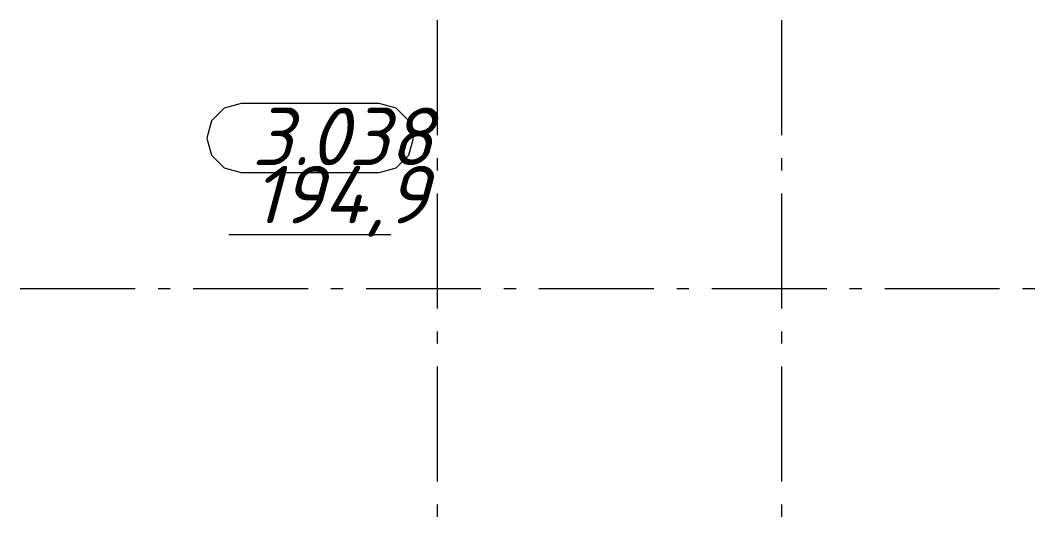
# Model space of a CAD drawing. Header units: millimetres. Extents: x -537608 to 253996, y -217170 to 186033.
# Drawn here: x -267560 to -258725, y 93189 to 97507 of the extents above; entities that cross this region are included whole.
import ezdxf

# ---------------------------------------------------------------- set-up
doc = ezdxf.new("R2010")
doc.units = ezdxf.units.MM
doc.layers.add('PDF _Геометрия', color=7, linetype='Continuous')
doc.layers.add('PDF _Текст', color=7, linetype='Continuous')
doc.styles.add('PDF ISOCPEUR Italic', font='isocpeui.ttf')

msp = doc.modelspace()

# ---------------------------------------------------------------- linework, layer by layer
at = {"layer": 'PDF _Геометрия', "color": 253, "lineweight": 9, "true_color": 0xaaaaaa}
for p, q in [((-263926.1847, 96506.7668), (-263926.1847, 97506.7663)), ((-260926.1861, 96506.7668), (-260926.1861, 97506.7663)), ((-265634.8332, 96783.0596), (-265784.8338, 96742.8682)), ((-264434.8329, 96783.0596), (-265634.8332, 96783.0596)), ((-264284.8323, 96742.8682), (-264434.8329, 96783.0596)), ((-265784.8338, 96742.8682), (-265894.643, 96633.059)), ((-264175.0274, 96633.059), (-264284.8323, 96742.8682)), ((-265894.643, 96633.059), (-265934.8344, 96483.0628)), ((-264134.8318, 96483.0628), (-264175.0274, 96633.059)), ((-265934.8344, 96483.0628), (-265894.643, 96333.0622)), ((-264175.0274, 96333.0622), (-264134.8318, 96483.0628)), ((-265894.643, 96333.0622), (-265784.8338, 96223.253)), ((-264284.8323, 96223.253), (-264175.0274, 96333.0622)), ((-263926.1847, 96200.9355), (-263926.1847, 96306.766)), ((-260926.1861, 96200.9355), (-260926.1861, 96306.766)), ((-265784.8338, 96223.253), (-265634.8332, 96183.0616)), ((-264434.8329, 96183.0616), (-264284.8323, 96223.253)), ((-265634.8332, 96183.0616), (-264434.8329, 96183.0616)), ((-263926.1847, 95000.9351), (-263926.1847, 96000.9347)), ((-260926.1861, 95000.9351), (-260926.1861, 96000.9347)), ((-265743.8717, 95645.0256), (-264330.9615, 95645.0256)), ((-266559.6172, 95171.2639), (-267559.6167, 95171.2639)), ((-266253.7815, 95171.2639), (-266359.6164, 95171.2639)), ((-265053.7812, 95171.2639), (-266053.7807, 95171.2639)), ((-264747.9499, 95171.2639), (-264853.7848, 95171.2639)), ((-263547.9495, 95171.2639), (-264547.9491, 95171.2639)), ((-263242.1182, 95171.2639), (-263347.9488, 95171.2639)), ((-262042.1178, 95171.2639), (-263042.1174, 95171.2639)), ((-261736.2822, 95171.2639), (-261842.1171, 95171.2639)), ((-260536.2819, 95171.2639), (-261536.2857, 95171.2639)), ((-260230.4506, 95171.2639), (-260336.2855, 95171.2639)), ((-259030.4502, 95171.2639), (-260030.4498, 95171.2639)), ((-258724.6189, 95171.2639), (-258830.4495, 95171.2639)), ((-263926.1847, 94695.0995), (-263926.1847, 94800.9343)), ((-260926.1861, 94695.0995), (-260926.1861, 94800.9343)), ((-263926.1847, 93495.0991), (-263926.1847, 94495.0987)), ((-260926.1861, 93495.0991), (-260926.1861, 94495.0987)), ((-263926.1847, 93189.2678), (-263926.1847, 93295.1027)), ((-260926.1861, 93189.2678), (-260926.1861, 93295.1027))]:
    msp.add_line(p, q, dxfattribs=at)

# ---------------------------------------------------------------- texts
at = {"layer": 'PDF _Текст', "char_height": 500, "attachment_point": 4, "style": 'PDF ISOCPEUR Italic'}
for s, insert in [('3.038', (-265542.1658, 96496.3486)), ('194,9', (-265542.1658, 95932.3997))]:
    msp.add_mtext(s, dxfattribs=dict(at, insert=insert))

doc.saveas('drawing.dxf')
